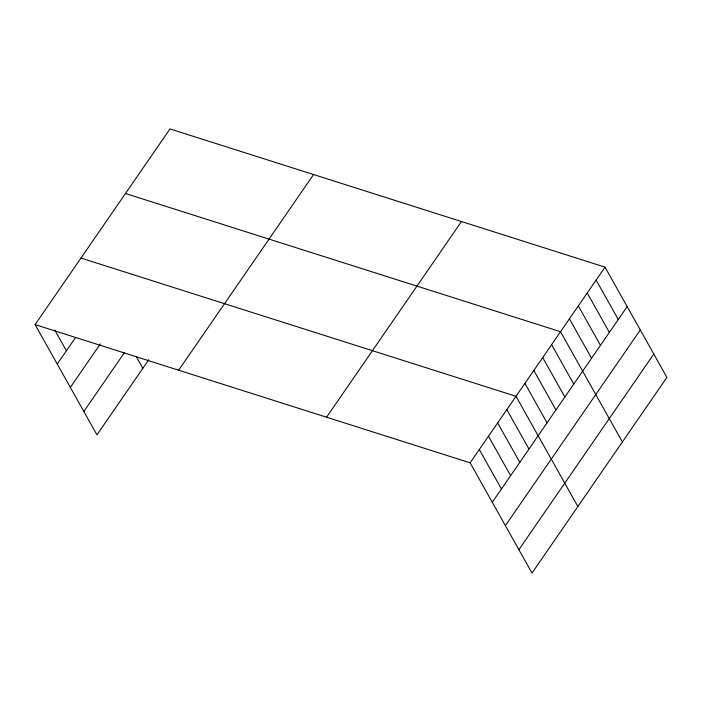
<?xml version="1.0" encoding="UTF-8"?>
<svg xmlns="http://www.w3.org/2000/svg" width="702" height="702" viewBox="0 0 702 702"><rect width="100%" height="100%" fill="white"/><g stroke="black" fill="none" stroke-linecap="round" stroke-linejoin="round"><path stroke-width="1.05" d="M35.1 324.605L169.998 128.931L605.036 267.146L666.9 377.395L532.002 573.069L470.138 462.829L35.1 324.605L96.964 434.854L148.763 359.714M57.239 364.066L75.588 337.451M70.349 387.425L100.316 343.962M83.854 411.495L124.219 352.948M178.659 370.217L313.557 174.544M326.57 417.216L461.468 221.534M470.138 462.829L605.036 267.146M492.277 502.29L627.176 306.607M505.387 525.649L640.285 329.966M518.892 549.71L653.79 354.027M125.482 193.506L560.521 331.721L622.384 441.97M80.967 258.073L516.005 396.297L577.869 506.537M596.13 280.063L618.269 319.515M587.223 292.98L609.371 332.432M578.325 305.888L600.464 345.349M569.419 318.805L591.567 358.266M551.614 344.638L573.753 384.091M542.707 357.555L564.856 397.007M533.81 370.463L555.949 409.924M524.903 383.38L547.051 422.841M506.826 409.599L528.975 449.061M497.657 422.911L519.796 462.364M488.487 436.214L510.626 475.675M479.308 449.526L501.456 488.978M136.276 356.642L142.831 368.322M54.817 330.089L66.418 350.763"/></g></svg>
